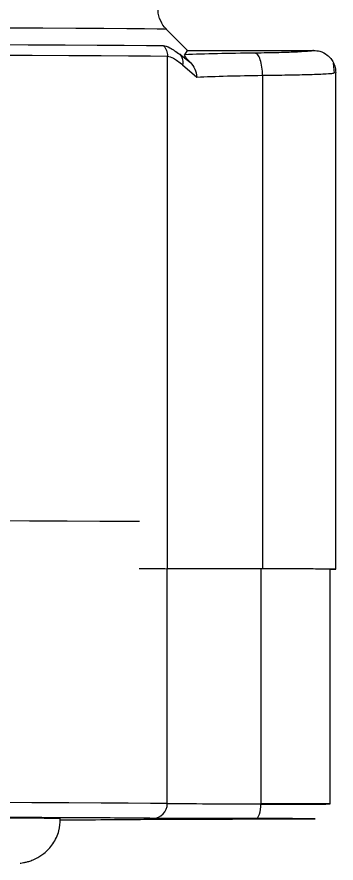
# Model space of a CAD drawing. Header units: millimetres. Extents: x 5659 to 7608, y 3628 to 5007.
# Drawn here: x 6548.3 to 6569.9, y 3768.1 to 3825.2 of the extents above; entities that cross this region are included whole.
import ezdxf

# ---------------------------------------------------------------- set-up
doc = ezdxf.new("R2010")
doc.units = ezdxf.units.MM

msp = doc.modelspace()

# ---------------------------------------------------------------- linework, layer by layer
at = {"color": 7, "linetype": 'Continuous', "lineweight": 25}
for p, q in [((6559.853, 3822.948), (6558.437, 3824.363)), ((6559.664, 3822.655), (6559.851, 3822.949)), ((6559.851, 3822.949), (6568.351, 3822.949)), ((6558.505, 3787.98), (6558.505, 3822.566)), ((6559.337, 3822.68), (6560.04, 3822.135)), ((6559.527, 3822.033), (6559.519, 3821.974)), ((6559.519, 3821.974), (6560.47, 3821.143)), ((6569.772, 3821.4), (6569.708, 3822.09)), ((6564.916, 3821.266), (6564.916, 3787.964)), ((6569.737, 3821.422), (6569.851, 3821.448)), ((6569.851, 3787.949), (6569.851, 3821.452)), ((6558.483, 3772.137), (6558.483, 3787.98)), ((6564.806, 3787.964), (6564.806, 3772.121)), ((6569.474, 3772.107), (6569.474, 3787.949))]:
    msp.add_line(p, q, dxfattribs=at)
at = {"color": 7, "linetype": 'Continuous', "lineweight": 25, "flags": 128}
for points in [[(6558.437, 3824.363), (6558.298, 3824.373), (6557.802, 3824.384), (6556.95, 3824.395), (6555.745, 3824.407), (6554.193, 3824.417), (6552.301, 3824.428), (6550.078, 3824.438), (6547.534, 3824.448), (6544.68, 3824.458), (6541.529, 3824.467), (6538.096, 3824.476), (6534.397, 3824.484), (6530.449, 3824.491), (6526.269, 3824.498), (6521.876, 3824.505), (6517.292, 3824.511), (6512.536, 3824.516), (6507.631, 3824.52), (6502.599, 3824.524)], [(6494.416, 3823.409), (6499.618, 3823.407), (6504.732, 3823.403), (6509.735, 3823.4), (6514.604, 3823.395), (6519.318, 3823.39), (6523.856, 3823.384), (6528.197, 3823.377), (6532.322, 3823.37), (6536.213, 3823.362), (6539.852, 3823.354), (6543.223, 3823.345), (6546.311, 3823.336), (6549.102, 3823.326), (6551.584, 3823.316), (6553.745, 3823.305), (6555.576, 3823.295), (6557.069, 3823.284), (6558.217, 3823.273)], [(6494.469, 3822.703), (6499.691, 3822.7), (6504.824, 3822.697), (6509.845, 3822.693), (6514.732, 3822.688), (6519.463, 3822.683), (6524.018, 3822.677), (6528.375, 3822.67), (6532.515, 3822.663), (6536.42, 3822.655), (6540.073, 3822.647), (6543.456, 3822.638), (6546.555, 3822.629), (6549.357, 3822.619), (6551.847, 3822.609), (6554.016, 3822.599), (6555.854, 3822.588), (6557.353, 3822.577), (6558.505, 3822.566)], [(6556.601, 3791.154), (6555.809, 3791.16), (6553.94, 3791.171), (6551.726, 3791.181), (6549.178, 3791.192), (6546.308, 3791.202), (6543.129, 3791.211), (6539.656, 3791.22), (6535.905, 3791.228), (6531.894, 3791.236), (6527.641, 3791.244), (6523.166, 3791.25), (6518.49, 3791.256), (6513.633, 3791.262), (6508.62, 3791.266), (6503.473, 3791.27)], [(6558.483, 3772.137), (6557.343, 3772.148), (6555.852, 3772.16), (6554.016, 3772.17), (6551.845, 3772.181), (6549.347, 3772.191), (6546.535, 3772.201), (6543.42, 3772.21), (6540.018, 3772.219), (6536.343, 3772.228), (6532.412, 3772.235), (6528.242, 3772.243), (6523.854, 3772.249), (6519.266, 3772.255), (6514.499, 3772.261), (6509.575, 3772.265), (6504.517, 3772.269), (6499.346, 3772.272), (6494.087, 3772.275)], [(6564.454, 3771.119), (6564.523, 3771.139), (6564.589, 3771.196), (6564.65, 3771.289), (6564.703, 3771.413), (6564.747, 3771.565), (6564.779, 3771.738), (6564.799, 3771.926), (6564.806, 3772.121)], [(6551.274, 3771.107), (6551.23, 3771.112), (6550.874, 3771.123), (6550.163, 3771.133), (6549.103, 3771.144), (6547.696, 3771.154), (6545.952, 3771.164), (6543.877, 3771.174), (6541.484, 3771.184), (6538.782, 3771.193), (6535.787, 3771.202), (6532.513, 3771.21), (6528.976, 3771.218), (6525.194, 3771.225), (6521.186, 3771.231), (6516.971, 3771.237), (6512.571, 3771.242), (6508.008, 3771.247), (6503.304, 3771.251)], [(6567.474, 3771.107), (6567.297, 3771.104), (6566.777, 3771.101), (6565.951, 3771.099), (6564.874, 3771.097), (6563.62, 3771.096), (6562.274, 3771.096), (6560.928, 3771.096), (6559.674, 3771.097), (6558.597, 3771.099), (6557.771, 3771.101), (6557.251, 3771.104), (6557.074, 3771.107), (6557.251, 3771.11), (6557.771, 3771.112), (6558.597, 3771.114), (6559.674, 3771.116), (6560.928, 3771.117), (6562.274, 3771.118), (6563.62, 3771.117), (6564.874, 3771.116), (6565.951, 3771.114), (6566.777, 3771.112), (6567.297, 3771.11), (6567.474, 3771.107)], [(6557.5, 3771.076), (6557.691, 3771.096), (6557.761, 3771.112)], [(6564.529, 3771.117), (6564.523, 3771.113), (6564.454, 3771.094)]]:
    msp.add_lwpolyline(points, dxfattribs=at)
at = {"color": 7, "linetype": 'Continuous', "lineweight": 25}
for centre, radius, start, end in [((6557.491, 3772.129), 0.992, 270.4956, 0.4581), ((6564.313, 4814.459), 1042.338, 269.679528, 270.027064), ((6565.588, 3269.377), 502.745, 89.55713, 90.08916), ((6565.811, 4202.521), 430.43, 269.86614, 270.48756)]:
    msp.add_arc(centre, radius, start, end, dxfattribs=at)
for points, knots in [([(6558.42, 3824.386), (6558.413, 3824.391), (6558.24, 3824.527), (6558.016, 3824.951), (6557.823, 3825.438), (6557.867, 3825.721), (6557.874, 3825.766)], [0, 0, 0, 0, 0.017313, 0.441285, 0.909661, 1, 1, 1, 1]), ([(6558.217, 3823.273), (6558.346, 3823.244), (6558.605, 3823.188), (6559.093, 3822.85), (6559.337, 3822.68)], [0, 0, 0, 0, 0.499286, 1, 1, 1, 1]), ([(6568.351, 3822.949), (6568.302, 3822.929), (6568.203, 3822.888), (6567.351, 3822.833), (6566.085, 3822.788), (6564.964, 3822.771), (6564.403, 3822.762)], [0, 0, 0, 0, 0.249914, 0.499831, 0.749722, 1, 1, 1, 1]), ([(6568.351, 3822.949), (6568.499, 3822.936), (6568.835, 3822.907), (6569.235, 3822.687), (6569.527, 3822.4), (6569.708, 3822.116), (6569.829, 3821.792), (6569.844, 3821.562), (6569.851, 3821.448)], [0, 0, 0, 0, 0.18848, 0.4272136, 0.5636211, 0.7073559, 0.8543277, 1, 1, 1, 1]), ([(6558.505, 3822.566), (6558.619, 3822.538), (6558.854, 3822.481), (6559.294, 3822.146), (6559.519, 3821.974)], [0, 0, 0, 0, 0.48849, 1, 1, 1, 1]), ([(6559.337, 3822.68), (6559.37, 3822.637), (6559.438, 3822.55), (6559.502, 3822.39), (6559.536, 3822.216), (6559.53, 3822.093), (6559.527, 3822.033)], [0, 0, 0, 0, 0.2473909, 0.4997222, 0.7521965, 1, 1, 1, 1]), ([(6560.04, 3822.135), (6560.001, 3822.176), (6559.922, 3822.257), (6559.826, 3822.365), (6559.752, 3822.454), (6559.683, 3822.55), (6559.643, 3822.629), (6559.657, 3822.646), (6559.664, 3822.655)], [0, 0, 0, 0, 0.111673, 0.222473, 0.333752, 0.456252, 0.712674, 1, 1, 1, 1]), ([(6564.403, 3822.762), (6563.524, 3822.75), (6561.737, 3822.724), (6560.362, 3822.679), (6559.664, 3822.655)], [0, 0, 0, 0, 0.4921548, 1, 1, 1, 1]), ([(6564.916, 3821.266), (6564.908, 3821.451), (6564.889, 3821.835), (6564.769, 3822.333), (6564.599, 3822.683), (6564.467, 3822.736), (6564.403, 3822.762)], [0, 0, 0, 0, 0.240153, 0.499483, 0.759101, 1, 1, 1, 1]), ([(6560.04, 3822.135), (6560.154, 3821.992), (6560.385, 3821.702), (6560.441, 3821.331), (6560.47, 3821.143)], [0, 0, 0, 0, 0.494817, 1, 1, 1, 1]), ([(6560.47, 3821.143), (6561.121, 3821.171), (6562.381, 3821.223), (6564.09, 3821.252), (6564.916, 3821.266)], [0, 0, 0, 0, 0.516726, 1, 1, 1, 1]), ([(6564.916, 3821.266), (6565.504, 3821.273), (6566.7, 3821.287), (6568.202, 3821.322), (6569.17, 3821.364), (6569.661, 3821.399), (6569.719, 3821.416), (6569.737, 3821.422)], [0, 0, 0, 0, 0.237543, 0.482876, 0.745623, 0.921738, 1, 1, 1, 1]), ([(6556.593, 3787.997), (6556.611, 3787.997), (6557.508, 3787.991), (6558.011, 3787.986), (6558.505, 3787.98)], [0, 0, 0, 0, 0.019707, 1, 1, 1, 1]), ([(6569.474, 3787.944), (6569.484, 3787.944), (6569.834, 3787.945), (6569.922, 3787.949), (6569.63, 3787.954), (6568.585, 3787.958), (6567, 3787.962), (6565.611, 3787.963), (6564.916, 3787.964)], [0, 0, 0, 0, 0.005941, 0.204753, 0.403564, 0.602376, 0.801188, 1, 1, 1, 1]), ([(6557.5, 3771.137), (6556.973, 3771.142), (6555.911, 3771.153), (6553.372, 3771.169), (6550.103, 3771.184), (6546.04, 3771.199), (6541.229, 3771.213), (6535.736, 3771.226), (6529.642, 3771.238), (6523.039, 3771.248), (6516.06, 3771.257), (6508.818, 3771.264), (6501.441, 3771.269), (6496.404, 3771.272), (6493.908, 3771.273)], [0, 0, 0, 0, 0.0799588, 0.1613715, 0.2441424, 0.3288926, 0.4142166, 0.5, 0.5857784, 0.6711024, 0.7558576, 0.8386237, 0.9200388, 1, 1, 1, 1]), ([(6548.55, 3768.119), (6548.564, 3768.12), (6548.598, 3768.122), (6548.749, 3768.141), (6548.993, 3768.19), (6549.289, 3768.277), (6549.687, 3768.443), (6550.236, 3768.791), (6550.806, 3769.416), (6551.209, 3770.232), (6551.238, 3770.823), (6551.251, 3771.09)], [0, 0, 0, 0, 0.069689, 0.159202, 0.228526, 0.284853, 0.360929, 0.487702, 0.660291, 0.846257, 1, 1, 1, 1]), ([(6551.245, 3771.035), (6551.945, 3771.038), (6553.755, 3771.047), (6555.894, 3771.06), (6556.968, 3771.071), (6557.5, 3771.076)], [0, 0, 0, 0, 0.241773, 0.624302, 1, 1, 1, 1]), ([(6564.454, 3771.119), (6563.607, 3771.12), (6561.885, 3771.122), (6559.793, 3771.126), (6558.208, 3771.131), (6557.733, 3771.135), (6557.5, 3771.137)], [0, 0, 0, 0, 0.245796, 0.5, 0.754204, 1, 1, 1, 1]), ([(6557.5, 3771.076), (6557.733, 3771.078), (6558.208, 3771.082), (6559.793, 3771.087), (6561.885, 3771.092), (6563.607, 3771.093), (6564.454, 3771.094)], [0, 0, 0, 0, 0.245796, 0.5, 0.754204, 1, 1, 1, 1]), ([(6568.474, 3771.107), (6568.422, 3771.108), (6568.314, 3771.111), (6567.444, 3771.114), (6566.143, 3771.117), (6565.008, 3771.118), (6564.454, 3771.119)], [0, 0, 0, 0, 0.244178, 0.5, 0.755822, 1, 1, 1, 1]), ([(6564.454, 3771.094), (6565.008, 3771.095), (6566.143, 3771.096), (6567.444, 3771.099), (6568.314, 3771.103), (6568.422, 3771.105), (6568.474, 3771.107)], [0, 0, 0, 0, 0.244178, 0.5, 0.755822, 1, 1, 1, 1])]:
    msp.add_open_spline(points, degree=3, knots=knots, dxfattribs=at)
for points in [[(6558.217, 3823.273), (6558.26, 3823.224), (6558.346, 3823.126), (6558.435, 3822.951), (6558.494, 3822.762), (6558.501, 3822.631), (6558.505, 3822.566)], [(6564.916, 3787.964), (6564.125, 3787.965), (6562.543, 3787.966), (6560.63, 3787.97), (6559.17, 3787.975), (6558.727, 3787.978), (6558.505, 3787.98)]]:
    msp.add_open_spline(points, degree=3, dxfattribs=at)

doc.saveas('drawing.dxf')
